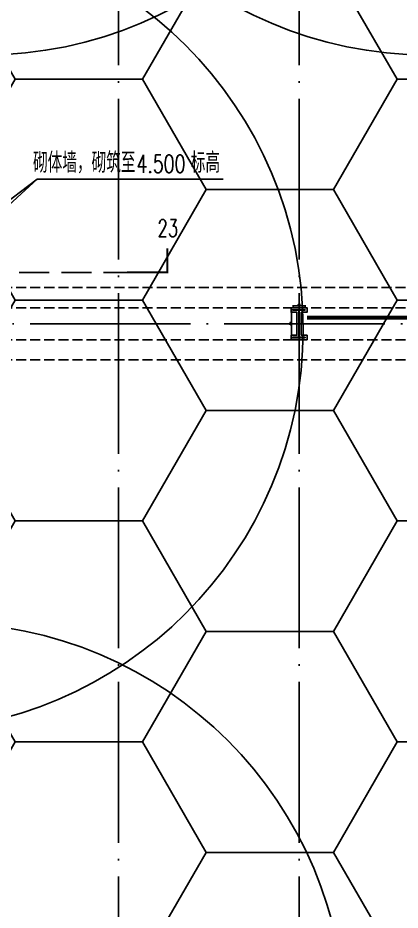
# Model space of a CAD drawing. Extents: x -821772 to -21949, y 506164 to 1049594.
# Drawn here: x -261865 to -252336, y 691471 to 713685 of the extents above; entities that cross this region are included whole.
import ezdxf
from ezdxf.xclip import XClip

# ---------------------------------------------------------------- set-up
doc = ezdxf.new("R2010")
doc.units = 0
doc.header["$LTSCALE"] = 1000
doc.header["$MEASUREMENT"] = 0
doc.header["$XCLIPFRAME"] = 2
for name, pattern in [('10平面20250807_t3$0$CENTER', [2, 1.25, -0.25, 0.25, -0.25]), ('10平面20250807_t3$0$DASH', [0.35, 0.25, -0.1]), ('10平面20250807_t3$0$DOTE', [2.42, 2, -0.2, 0.02, -0.2])]:
    doc.linetypes.add(name, pattern=pattern)
doc.layers.get('Defpoints').update_dxf_attribs({"color": 210})
for name, color, linetype in [('10平面20250807_t3$0$A-AXIS-DOTE', 8, '10平面20250807_t3$0$DOTE'), ('10平面20250807_t3$0$A-AXIS-DP', 8, 'Continuous'), ('10平面20250807_t3$0$A-HATCH-2', 8, 'Continuous'), ('10平面20250807_t3$0$A-LIN-V', 8, 'Continuous'), ('10平面20250807_t3$0$A-WINDOW', 8, 'Continuous'), ('10平面20250807_t3$0$AS-COLN', 8, 'Continuous'), ('10平面20250807_t3$0$AS-WALL', 8, 'Continuous'), ('10平面20250807_t3$0$DIM_SYMB', 8, 'Continuous'), ('10平面20250807_t3$0$PUB_TEXT', 8, 'Continuous'), ('10平面20250807_t3$0$SB_ZF消火栓', 10, 'Continuous'), ('PUB_HATCH', 8, 'Continuous')]:
    doc.layers.add(name, color=color, linetype=linetype)
doc.layers.add('10平面20250807_t3$0$柱间支撑', color=8, linetype='10平面20250807_t3$0$CENTER', lineweight=0)
doc.styles.add('10平面20250807_t3$0$_TCH_DIM', font='SIMPLEX', dxfattribs={"bigfont": 'GBCBIG'})
doc.styles.add('10平面20250807_t3$0$_TCH_DIM_T3', font='SIMPLEX', dxfattribs={"width": 0.705882, "bigfont": 'GBCBIG'})
doc.styles.add('10平面20250807_t3$0$_TCH_LABEL', font='COMPLEX', dxfattribs={"bigfont": 'GBCBIG'})
doc.dimstyles.new('10平面20250807_t3$0$_TCH_ARCH&&10', dxfattribs={"dimtxt": 29.75, "dimasz": 10, "dimexe": 10, "dimexo": 10, "dimgap": 12.625, "dimtad": 1, "dimdec": 0, "dimzin": 0, "dimdsep": 46, "dimtxsty": '10平面20250807_t3$0$_TCH_DIM_T3', "dimblk": '10平面20250807_t3$0$_ArchTick', "dimcen": 0.09, "dimclrt": 7, "dimazin": 2, "dimtfac": 1, "dimtdec": 0, "dimtix": 1, "dimtmove": 2, "dimatfit": 3, "dimfxl": 0, "dimtolj": 1, "dimtzin": 0, "dimarcsym": 0})

# ---------------------------------------------------------------- blocks, each defined once
blk = doc.blocks.new('10平面20250807_t3$0$dote')
at = {"layer": '10平面20250807_t3$0$A-AXIS-DOTE', "ltscale": 2}
for p, q in [((-38617.8, -169748.9), (-38617.8, -75950)), ((-34117.8, -169748.9), (-34117.8, -75950)), ((98696.4, -98750), (-75513.6, -98750))]:
    blk.add_line(p, q, dxfattribs=at)
at = {"layer": '10平面20250807_t3$0$DIM_SYMB', "const_width": 50}
blk.add_lwpolyline([(-38403.6, -97470.9), (-37403.6, -97470.9), (-37403.6, -96870.9)], dxfattribs=at)
at = {"layer": '10平面20250807_t3$0$DIM_SYMB', "linetype": '10平面20250807_t3$0$DASH', "ltscale": 3}
blk.add_lwpolyline([(-57893.6, -97470.9), (-38003.6, -97470.9)], dxfattribs=at)
at = {"layer": '10平面20250807_t3$0$PUB_TEXT', "style": '10平面20250807_t3$0$_TCH_LABEL', "width": 0.705882}
blk.add_text('23', height=425, dxfattribs=at).set_placement((-37646.5, -96583.4))
blk = doc.blocks.new('10平面20250807_t3$0$_ArchTick')
at = {"color": 0, "linetype": 'ByBlock', "const_width": 0.4}
blk.add_lwpolyline([(-0.5, -0.5), (0.5, 0.5)], dxfattribs=at)
blk = doc.blocks.new('*D10488')
at = {"layer": '10平面20250807_t3$0$A-AXIS-DP', "color": 0, "lineweight": -2}
for p, q in [((-195790, 766880), (-195790, 766929)), ((-195790, 766919), (-195490, 766919)), ((-195490, 766880), (-195490, 766929))]:
    blk.add_line(p, q, dxfattribs=at)
at = {"layer": 'Defpoints', "color": 0}
for p in [(-195790, 766870), (-195490, 766919), (-195490, 766870)]:
    blk.add_point(p, dxfattribs=at)
at = {"layer": '10平面20250807_t3$0$A-AXIS-DP', "color": 0, "lineweight": -2, "xscale": 10, "yscale": 10, "zscale": 10, "rotation": 180}
blk.add_blockref('10平面20250807_t3$0$_ArchTick', (-195790, 766919), dxfattribs=at)
at = {"layer": '10平面20250807_t3$0$A-AXIS-DP', "color": 0, "lineweight": -2, "xscale": 10, "yscale": 10, "zscale": 10}
blk.add_blockref('10平面20250807_t3$0$_ArchTick', (-195490, 766919), dxfattribs=at)
at = {"layer": '10平面20250807_t3$0$A-AXIS-DP', "color": 7, "insert": (-195640, 766946), "char_height": 29.8, "attachment_point": 5, "style": '10平面20250807_t3$0$_TCH_DIM_T3'}
blk.add_mtext('\\A1;300', dxfattribs=at)
blk = doc.blocks.new('*D10489')
at = {"layer": '10平面20250807_t3$0$A-AXIS-DP', "color": 0, "lineweight": -2}
for p, q in [((-195800, 766820), (-195841, 766820)), ((-195831, 766120), (-195831, 766820)), ((-195800, 766120), (-195841, 766120))]:
    blk.add_line(p, q, dxfattribs=at)
at = {"layer": 'Defpoints', "color": 0}
for p in [(-195831, 766820), (-195790, 766820), (-195790, 766120)]:
    blk.add_point(p, dxfattribs=at)
at = {"layer": '10平面20250807_t3$0$A-AXIS-DP', "color": 0, "lineweight": -2, "xscale": 10, "yscale": 10, "zscale": 10}
for p, rotation in [((-195831, 766820), 90), ((-195831, 766120), 270)]:
    blk.add_blockref('10平面20250807_t3$0$_ArchTick', p, dxfattribs=dict(at, rotation=rotation))
at = {"layer": '10平面20250807_t3$0$A-AXIS-DP', "color": 7, "insert": (-195859, 766470), "char_height": 29.8, "attachment_point": 5, "rotation": 90, "style": '10平面20250807_t3$0$_TCH_DIM_T3'}
blk.add_mtext('\\A1;700', dxfattribs=at)
blk = doc.blocks.new('10平面20250807_t3$0$w42343')
at = {"layer": '10平面20250807_t3$0$A-HATCH-2', "linetype": '10平面20250807_t3$0$DASH'}
for p, q in [((-263654.2, 706970), (-128354.2, 706970)), ((-263654.2, 706470), (-128354.2, 706470)), ((-263654.2, 705670), (-128354.2, 705670)), ((-263654.2, 705170), (-128354.2, 705170))]:
    blk.add_line(p, q, dxfattribs=at)
blk = doc.blocks.new('10平面20250807_t3$0$23124232432')
at = {"layer": '10平面20250807_t3$0$柱间支撑', "const_width": 100}
blk.add_lwpolyline([(-246054, 706220), (-254654, 706220)], dxfattribs=at)
blk = doc.blocks.new('10平面20250807_t3$0$A$C5D961328')
at = {"layer": '10平面20250807_t3$0$SB_ZF消火栓'}
blk.add_hatch(color=256, dxfattribs=at).paths.add_polyline_path([(0, 40), (700, 40), (700, 240)])
at = {"layer": '10平面20250807_t3$0$A-LIN-V', "ltscale": 500}
blk.add_circle((350, 40), 10001, dxfattribs=at)
at = {"layer": '10平面20250807_t3$0$SB_ZF消火栓'}
for p, q in [((700, 240), (0, 240)), ((0, 240), (0, 40)), ((700, 240), (0, 40)), ((700, 240), (700, 40)), ((0, 40), (700, 40))]:
    blk.add_line(p, q, dxfattribs=at)
at = {"layer": '10平面20250807_t3$0$SB_ZF消火栓', "color": 1}
blk.add_circle((140, 140), 32.5, dxfattribs=at)
blk = doc.blocks.new('10平面20250807_t3$0$234243242332')
at = {"layer": '10平面20250807_t3$0$SB_ZF消火栓', "xscale": -1, "rotation": 180}
for p in [(-263045, 722804), (-252003, 722804)]:
    blk.add_blockref('10平面20250807_t3$0$A$C5D961328', p, dxfattribs=at)
at = {"layer": '10平面20250807_t3$0$SB_ZF消火栓'}
for p, rotation in [((-264404, 705970), 180), ((-263744, 688970), 270)]:
    blk.add_blockref('10平面20250807_t3$0$A$C5D961328', p, dxfattribs=dict(at, rotation=rotation))
blk = doc.blocks.new('10平面20250807_t3$0$nt66')
at = {"layer": '10平面20250807_t3$0$A-HATCH-2'}
blk.add_lwpolyline([(-195840, 766870), (-195440, 766870), (-195440, 766758), (-195586, 766758), (-195586, 766182), (-195440, 766182), (-195440, 766070), (-195840, 766070), (-195840, 766182), (-195694, 766182), (-195694, 766758), (-195840, 766758)], close=True, dxfattribs=at)
at = {"layer": '10平面20250807_t3$0$AS-COLN'}
blk.add_lwpolyline([(-195790, 766820), (-195490, 766820), (-195490, 766808), (-195636, 766808), (-195636, 766132), (-195490, 766132), (-195490, 766120), (-195790, 766120), (-195790, 766132), (-195644, 766132), (-195644, 766808), (-195790, 766808)], close=True, dxfattribs=at)
at = {"layer": '10平面20250807_t3$0$A-AXIS-DP'}
for p1, p2, distance, picture, middle in [((-195790, 766870), (-195490, 766870), 48.8, '*D10488', (-195640, 766946.2)), ((-195790, 766120), (-195790, 766820), 41.2, '*D10489', (-195858.7, 766470))]:
    dim = blk.add_aligned_dim(p1=p1, p2=p2, distance=distance, dimstyle='10平面20250807_t3$0$_TCH_ARCH&&10', dxfattribs=at)
    dim.commit()
    dim.dimension.update_dxf_attribs({"geometry": picture, "text_midpoint": middle})
blk = doc.blocks.new('10平面20250807_t3$0$33333')
blk.add_blockref('10平面20250807_t3$0$nt66', (-59214, -60400))
blk = doc.blocks.new('10平面20250807_t3')
at = {"layer": '10平面20250807_t3$0$DIM_SYMB'}
for p, q in [((-265210, 706170), (-261380, 709670)), ((-263804.2, 707845), (-261380, 709670)), ((-261380, 709670), (-256748.7, 709670))]:
    blk.add_line(p, q, dxfattribs=at)
at = {"layer": '10平面20250807_t3$0$A-WINDOW'}
for name in ['10平面20250807_t3$0$33333', '10平面20250807_t3$0$w42343']:
    blk.add_blockref(name, (0, 0), dxfattribs=at)
at = {"layer": '10平面20250807_t3$0$AS-WALL'}
blk.add_blockref('10平面20250807_t3$0$dote', (-220736.4, 804820), dxfattribs=at)
at = {"layer": '10平面20250807_t3$0$SB_ZF消火栓', "linetype": 'Continuous'}
blk.add_blockref('10平面20250807_t3$0$234243242332', (0, 0), dxfattribs=at)
at = {"layer": '10平面20250807_t3$0$柱间支撑'}
blk.add_blockref('10平面20250807_t3$0$23124232432', (0, 0), dxfattribs=at)
at = {"layer": '10平面20250807_t3$0$PUB_TEXT', "style": '10平面20250807_t3$0$_TCH_DIM'}
for s, p in [('砌体墙，砌筑至', (-261484.4, 709827.5)), ('标高', (-257554.1, 709827.5))]:
    blk.add_text(s, height=506.38, dxfattribs=at).set_placement(p)
at = {"layer": '10平面20250807_t3$0$PUB_TEXT', "style": '10平面20250807_t3$0$_TCH_DIM', "width": 0.705882}
blk.add_text('4.500', height=446.25, dxfattribs=at).set_placement((-258904.1, 709827.5))

msp = doc.modelspace()

# ---------------------------------------------------------------- block references
at = {"ltscale": 100}
ref = msp.add_blockref('10平面20250807_t3', (0, 0), dxfattribs=at)
XClip(ref).set_block_clipping_path([(-386212.6353242097, 506163.79756496), (-21948.7593967821, 884998.2285294847)])

# ---------------------------------------------------------------- next in the draw order: hatches: boundary and pattern name
at = {"layer": 'PUB_HATCH', "ltscale": 5000}
h = msp.add_hatch(dxfattribs=at)
h.set_pattern_fill('HONEY', color=8, scale=2000)
h.set_pattern_definition([(0, (0, 0), (4762.5, 2749.63), [3175, -6350]), (120, (0, 0), (-4762.499, 2749.631), [3175, -6350]), (60, (0, 0), (0.0006, 5499.261), [-6350, 3175])])
h.paths.add_polyline_path([(-198854.2, 639470), (-198854.2, 639970), (-200254.2, 639970), (-200254.2, 639470), (-252854.2, 639470), (-252854.2, 639970), (-254254.2, 639970), (-254254.2, 639470), (-286054.2, 639470), (-286054.2, 657033.3), (-264595.3, 723170), (-254254.2, 723170), (-254254.2, 722670), (-252854.2, 722670), (-252854.2, 723170), (-200254.2, 723170), (-200254.2, 722670), (-198854.2, 722670), (-198854.2, 723170), (-146254.2, 723170), (-146254.2, 722670), (-144854.2, 722670), (-144854.2, 723170), (-128054.2, 723170), (-128054.2, 639470), (-144854.2, 639470), (-144854.2, 639970), (-146254.2, 639970), (-146254.2, 639470)])

doc.saveas('drawing.dxf')
